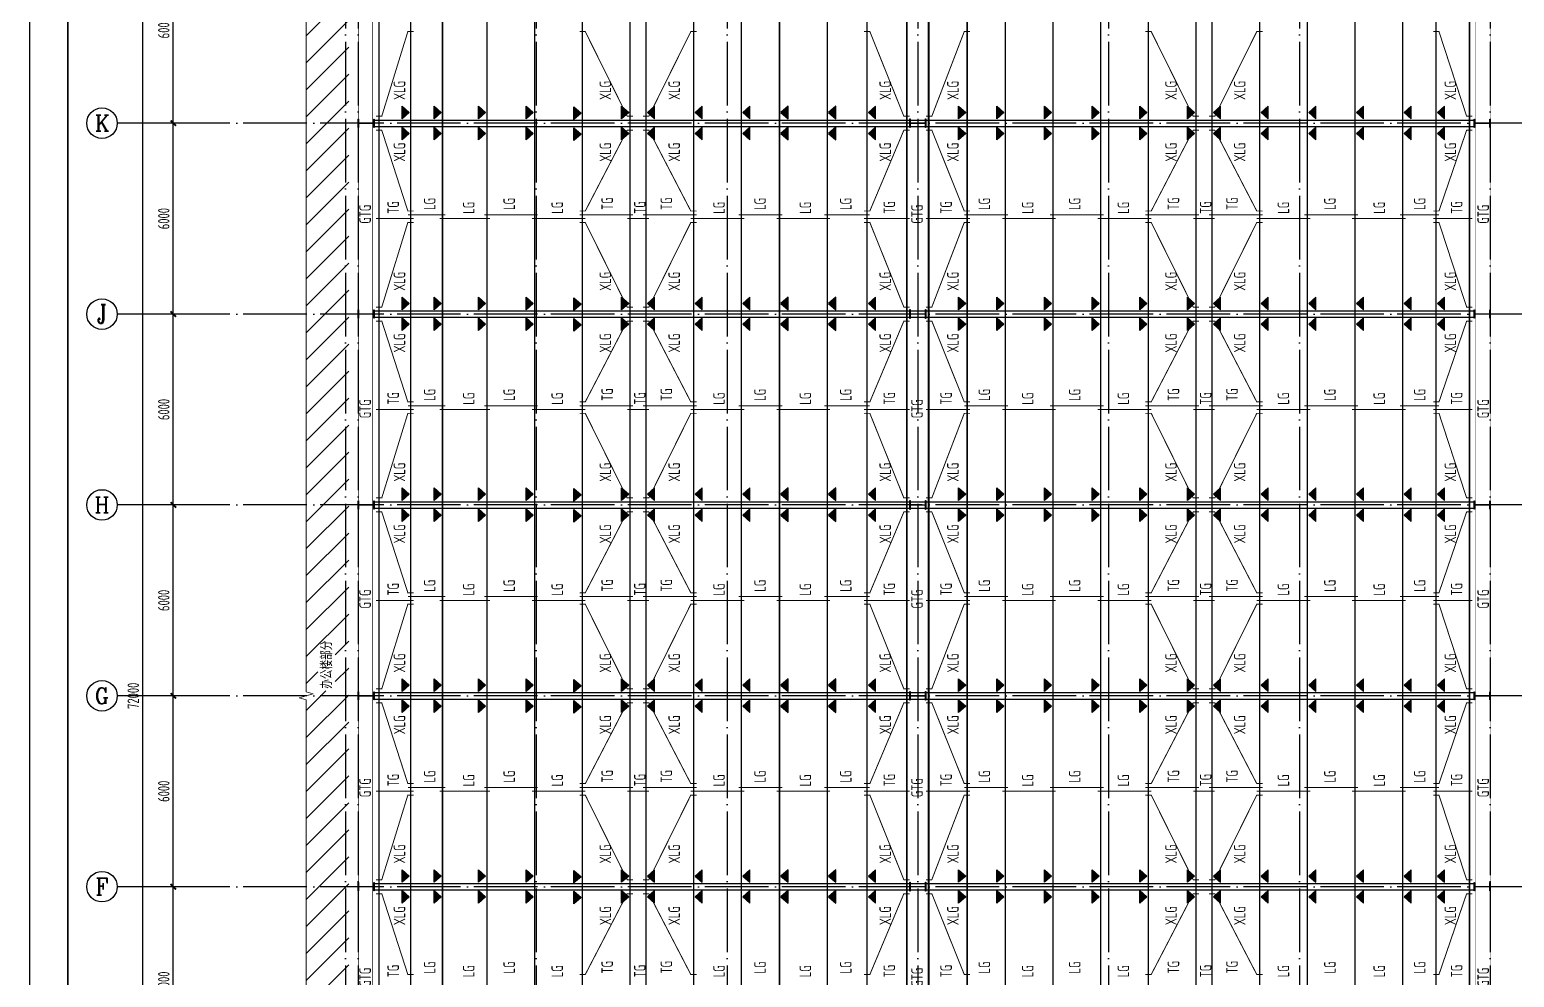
# Model space of a CAD drawing. Extents: x -1389621 to 57380, y -92505 to 283644.
# Drawn here: x -164014 to -117320, y 104219 to 134005 of the extents above; entities that cross this region are included whole.
import ezdxf
from ezdxf.enums import TextEntityAlignment as Align

# ---------------------------------------------------------------- set-up
doc = ezdxf.new("R2010")
doc.units = 0
doc.header["$LTSCALE"] = 100
doc.header["$MEASUREMENT"] = 0
doc.linetypes.add('DOTE', pattern=[2.42, 2, -0.2, 0.02, -0.2])
doc.layers.get('0').update_dxf_attribs({"linetype": 'CONTINUOUS'})
doc.layers.get('Defpoints').update_dxf_attribs({"linetype": 'CONTINUOUS'})
for name, color, linetype in [('10', 7, 'CONTINUOUS'), ('AXIS', 3, 'CONTINUOUS'), ('AXIS_TEXT', 7, 'CONTINUOUS'), ('BORDER', 7, 'CONTINUOUS'), ('DIM', 3, 'CONTINUOUS'), ('DOTE', 1, 'DOTE'), ('PUB_DIM', 3, 'CONTINUOUS'), ('TC', 151, 'CONTINUOUS'), ('散水坡', 3, 'CONTINUOUS'), ('构件号', 1, 'CONTINUOUS'), ('柱子', 3, 'CONTINUOUS'), ('梁', 4, 'CONTINUOUS'), ('短柱', 2, 'CONTINUOUS'), ('系杆支撑', 2, 'CONTINUOUS')]:
    doc.layers.add(name, color=color, linetype=linetype)
for name, color, linetype, lineweight in [('HATCH', 254, 'CONTINUOUS', 0), ('THIN', 7, 'CONTINUOUS', 0), ('数字', 3, 'CONTINUOUS', 20)]:
    doc.layers.add(name, color=color, linetype=linetype, lineweight=lineweight)
doc.styles.add('_TCH_AXIS', font='COMPLEX', dxfattribs={"bigfont": 'GBCBIG'})
doc.styles.add('COMPLEX', font='COMPLEX')
doc.styles.add('TSSD_Dimension', font='tssdeng.shx', dxfattribs={"width": 0.7, "bigfont": 'hztxt.shx'})
doc.styles.add('TSSD_REIN', font='Tssdeng.shx', dxfattribs={"width": 0.7, "bigfont": 'hztxt.shx'})
doc.dimstyles.new('TSSD_100_100', dxfattribs={"dimtxt": 300, "dimasz": 100, "dimexe": 100, "dimexo": 250, "dimgap": 100, "dimtad": 1, "dimdec": 0, "dimzin": 0, "dimdsep": 46, "dimtxsty": 'TSSD_Dimension', "dimblk": 'ARCHTICK', "dimblk1": 'ARCHTICK', "dimblk2": 'ARCHTICK', "dimcen": 0, "dimdle": 100, "dimclrt": 7, "dimadec": 0, "dimazin": 0, "dimtfac": 1, "dimtdec": 0, "dimtix": 1, "dimtmove": 2, "dimatfit": 3, "dimfxl": 0, "dimtolj": 1, "dimtzin": 0, "dimarcsym": 0})

# ---------------------------------------------------------------- blocks, each defined once
blk = doc.blocks.new('_ArchTick')
at = {"color": 0, "linetype": 'ByBlock'}
blk.add_lwpolyline([(-0.71, -0.71, 0.5, 0.5, 0), (0.71, 0.71, 0.5, 0.5, 0)], format="xyseb", dxfattribs=at)
blk = doc.blocks.new('*D130')
at = {"layer": 'Defpoints', "color": 0, "ltscale": 100}
for p in [(-159496, 107067), (-158002, 107067), (-158002, 101067)]:
    blk.add_point(p, dxfattribs=at)
at = {"layer": 'DIM', "color": 0, "lineweight": -2, "ltscale": 100}
for p, q in [((-158302, 107067), (-159616, 107067)), ((-159496, 100947), (-159496, 107187)), ((-158302, 101067), (-159616, 101067))]:
    blk.add_line(p, q, dxfattribs=at)
at = {"layer": 'DIM', "color": 0, "lineweight": -2, "ltscale": 100, "xscale": 120, "yscale": 120, "zscale": 120}
for p, rotation in [((-159496, 107067), 90), ((-159496, 101067), 270)]:
    blk.add_blockref('_ArchTick', p, dxfattribs=dict(at, rotation=rotation))
at = {"layer": 'DIM', "color": 7, "ltscale": 100, "insert": (-159796, 104067), "char_height": 360, "attachment_point": 5, "rotation": 90, "style": 'TSSD_Dimension'}
blk.add_mtext('\\A1;6000', dxfattribs=at)
blk = doc.blocks.new('*D131')
at = {"layer": 'Defpoints', "color": 0, "ltscale": 100}
for p in [(-159496, 113067), (-158002, 113067), (-158002, 107067)]:
    blk.add_point(p, dxfattribs=at)
at = {"layer": 'DIM', "color": 0, "lineweight": -2, "ltscale": 100}
for p, q in [((-158302, 113067), (-159616, 113067)), ((-159496, 106947), (-159496, 113187)), ((-158302, 107067), (-159616, 107067))]:
    blk.add_line(p, q, dxfattribs=at)
at = {"layer": 'DIM', "color": 0, "lineweight": -2, "ltscale": 100, "xscale": 120, "yscale": 120, "zscale": 120}
for p, rotation in [((-159496, 113067), 90), ((-159496, 107067), 270)]:
    blk.add_blockref('_ArchTick', p, dxfattribs=dict(at, rotation=rotation))
at = {"layer": 'DIM', "color": 7, "ltscale": 100, "insert": (-159796, 110067), "char_height": 360, "attachment_point": 5, "rotation": 90, "style": 'TSSD_Dimension'}
blk.add_mtext('\\A1;6000', dxfattribs=at)
blk = doc.blocks.new('*D132')
at = {"layer": 'Defpoints', "color": 0, "ltscale": 100}
for p in [(-159496, 119067), (-158002, 119067), (-158002, 113067)]:
    blk.add_point(p, dxfattribs=at)
at = {"layer": 'DIM', "color": 0, "lineweight": -2, "ltscale": 100}
for p, q in [((-159496, 112947), (-159496, 119187)), ((-158302, 119067), (-159616, 119067)), ((-158302, 113067), (-159616, 113067))]:
    blk.add_line(p, q, dxfattribs=at)
at = {"layer": 'DIM', "color": 0, "lineweight": -2, "ltscale": 100, "xscale": 120, "yscale": 120, "zscale": 120}
for p, rotation in [((-159496, 119067), 90), ((-159496, 113067), 270)]:
    blk.add_blockref('_ArchTick', p, dxfattribs=dict(at, rotation=rotation))
at = {"layer": 'DIM', "color": 7, "ltscale": 100, "insert": (-159796, 116067), "char_height": 360, "attachment_point": 5, "rotation": 90, "style": 'TSSD_Dimension'}
blk.add_mtext('\\A1;6000', dxfattribs=at)
blk = doc.blocks.new('*D133')
at = {"layer": 'Defpoints', "color": 0, "ltscale": 100}
for p in [(-159496, 125067), (-158002, 125067), (-158002, 119067)]:
    blk.add_point(p, dxfattribs=at)
at = {"layer": 'DIM', "color": 0, "lineweight": -2, "ltscale": 100}
for p, q in [((-159496, 118947), (-159496, 125187)), ((-158302, 125067), (-159616, 125067)), ((-158302, 119067), (-159616, 119067))]:
    blk.add_line(p, q, dxfattribs=at)
at = {"layer": 'DIM', "color": 0, "lineweight": -2, "ltscale": 100, "xscale": 120, "yscale": 120, "zscale": 120}
for p, rotation in [((-159496, 125067), 90), ((-159496, 119067), 270)]:
    blk.add_blockref('_ArchTick', p, dxfattribs=dict(at, rotation=rotation))
at = {"layer": 'DIM', "color": 7, "ltscale": 100, "insert": (-159796, 122067), "char_height": 360, "attachment_point": 5, "rotation": 90, "style": 'TSSD_Dimension'}
blk.add_mtext('\\A1;6000', dxfattribs=at)
blk = doc.blocks.new('*D134')
at = {"layer": 'Defpoints', "color": 0, "ltscale": 100}
for p in [(-159496, 131067), (-158002, 131067), (-158002, 125067)]:
    blk.add_point(p, dxfattribs=at)
at = {"layer": 'DIM', "color": 0, "lineweight": -2, "ltscale": 100}
for p, q in [((-158302, 131067), (-159616, 131067)), ((-159496, 124947), (-159496, 131187)), ((-158302, 125067), (-159616, 125067))]:
    blk.add_line(p, q, dxfattribs=at)
at = {"layer": 'DIM', "color": 0, "lineweight": -2, "ltscale": 100, "xscale": 120, "yscale": 120, "zscale": 120}
for p, rotation in [((-159496, 131067), 90), ((-159496, 125067), 270)]:
    blk.add_blockref('_ArchTick', p, dxfattribs=dict(at, rotation=rotation))
at = {"layer": 'DIM', "color": 7, "ltscale": 100, "insert": (-159796, 128067), "char_height": 360, "attachment_point": 5, "rotation": 90, "style": 'TSSD_Dimension'}
blk.add_mtext('\\A1;6000', dxfattribs=at)
blk = doc.blocks.new('*D135')
at = {"layer": 'Defpoints', "color": 0, "ltscale": 100}
for p in [(-159496, 137067), (-158002, 137067), (-158002, 131067)]:
    blk.add_point(p, dxfattribs=at)
at = {"layer": 'DIM', "color": 0, "lineweight": -2, "ltscale": 100}
for p, q in [((-158302, 137067), (-159616, 137067)), ((-159496, 130947), (-159496, 137187)), ((-158302, 131067), (-159616, 131067))]:
    blk.add_line(p, q, dxfattribs=at)
at = {"layer": 'DIM', "color": 0, "lineweight": -2, "ltscale": 100, "xscale": 120, "yscale": 120, "zscale": 120}
for p, rotation in [((-159496, 137067), 90), ((-159496, 131067), 270)]:
    blk.add_blockref('_ArchTick', p, dxfattribs=dict(at, rotation=rotation))
at = {"layer": 'DIM', "color": 7, "ltscale": 100, "insert": (-159796, 134067), "char_height": 360, "attachment_point": 5, "rotation": 90, "style": 'TSSD_Dimension'}
blk.add_mtext('\\A1;6000', dxfattribs=at)
blk = doc.blocks.new('*D138')
at = {"layer": 'Defpoints', "color": 0, "ltscale": 100}
for p in [(-160456, 149067), (-157762, 149067), (-157762, 77067)]:
    blk.add_point(p, dxfattribs=at)
at = {"layer": 'DIM', "color": 0, "lineweight": -2, "ltscale": 100}
for p, q in [((-158062, 149067), (-160576, 149067)), ((-160456, 76947), (-160456, 149187)), ((-158062, 77067), (-160576, 77067))]:
    blk.add_line(p, q, dxfattribs=at)
at = {"layer": 'DIM', "color": 0, "lineweight": -2, "ltscale": 100, "xscale": 120, "yscale": 120, "zscale": 120}
for p, rotation in [((-160456, 149067), 90), ((-160456, 77067), 270)]:
    blk.add_blockref('_ArchTick', p, dxfattribs=dict(at, rotation=rotation))
at = {"layer": 'DIM', "color": 7, "ltscale": 100, "insert": (-160756, 113067), "char_height": 360, "attachment_point": 5, "rotation": 90, "style": 'TSSD_Dimension'}
blk.add_mtext('\\A1;72000', dxfattribs=at)
blk = doc.blocks.new('A$C79605478')
at = {"layer": 'PUB_DIM', "linetype": 'Continuous'}
blk.add_hatch(color=6, dxfattribs=at).paths.add_polyline_path([(397, 0), (198, 223), (0, 0)])
at = {"layer": 'PUB_DIM', "color": 6, "linetype": 'Continuous'}
blk.add_lwpolyline([(397, 0), (198, 223), (0, 0)], close=True, dxfattribs=at)
blk = doc.blocks.new('_AXISO')
blk.add_circle((0, 0), 0.5)
at = {"layer": 'AXIS_TEXT', "style": 'COMPLEX', "width": 1.041667}
blk.add_attdef('A', text='', height=0.56, dxfattribs=at).set_placement((-0.25, -0.28), (0.25, -0.28), align=Align.FIT)
blk = doc.blocks.new('A$C39F903B5')
at = {"layer": 'HATCH', "ltscale": 100}
h = blk.add_hatch(dxfattribs=at)
h.set_pattern_fill('METAL', color=256, scale=150, style=0)
h.set_pattern_definition([(45, (138305.3, -76586.6), (-424.264, 424.264), [])])
h.paths.add_polyline_path([(1559, 72680), (216, 72680), (220, 36610), (440, 36540), (0, 36420), (220, 36350), (224, 280), (1559, 280)])
h.paths.add_polyline_path([(1130, 36637), (1130, 38047), (590, 38047), (590, 36637)], flags=16)
at = {"layer": '10', "ltscale": 100, "const_width": 0.45}
blk.add_lwpolyline([(216, 72680), (1559, 72680), (1559, 280), (224, 280)], dxfattribs=at)
at = {"layer": 'THIN', "ltscale": 100}
blk.add_lwpolyline([(224, 0), (220, 36350), (0, 36420), (440, 36540), (220, 36610), (216, 72960)], dxfattribs=at)
at = {"layer": '数字', "ltscale": 100, "style": 'TSSD_REIN', "width": 0.7}
blk.add_text('办公楼部分', height=360, rotation=90, dxfattribs=at).set_placement((1040, 36703))

msp = doc.modelspace()

# ---------------------------------------------------------------- linework, layer by layer
at = {"layer": 'AXIS'}
for p, q in [((-158001.867, 131066.574), (-161259.612, 131066.574)), ((-158001.867, 125066.574), (-161259.612, 125066.574)), ((-158001.867, 119066.574), (-161259.612, 119066.574)), ((-158001.867, 113066.574), (-161259.612, 113066.574)), ((-158001.867, 107066.574), (-161259.612, 107066.574))]:
    msp.add_line(p, q, dxfattribs=at)
at = {"layer": 'BORDER'}
msp.add_lwpolyline([(-164013.656, 57648.326), (-164013.656, 158568.326), (-92733.656, 158568.326), (-92733.656, 57648.326)], close=True, dxfattribs=at)
at = {"layer": 'BORDER', "const_width": 60}
msp.add_lwpolyline([(-162813.656, 58848.326), (-162813.656, 155568.326), (-93933.656, 155568.326), (-93933.656, 58848.326)], close=True, dxfattribs=at)
at = {"layer": 'DOTE', "linetype": 'DOTE', "ltscale": 10}
for p, q in [((-154079.87, 150566.574), (-154079.87, 76332.574)), ((-153679.87, 150566.574), (-153679.87, 76332.574)), ((-148079.87, 150566.574), (-148079.87, 76332.574)), ((-142079.87, 150566.574), (-142079.87, 76332.574)), ((-136079.87, 150566.574), (-136079.87, 76332.574)), ((-130079.87, 150566.574), (-130079.87, 76332.574)), ((-124079.87, 150566.574), (-124079.87, 76332.574)), ((-118079.87, 150566.574), (-118079.87, 76332.574)), ((-116579.87, 131066.574), (-158001.867, 131066.574)), ((-116579.87, 125066.574), (-158001.867, 125066.574)), ((-116579.87, 119066.574), (-158001.867, 119066.574)), ((-116579.87, 113066.574), (-158001.867, 113066.574)), ((-116579.87, 107066.574), (-158001.867, 107066.574))]:
    msp.add_line(p, q, dxfattribs=at)
at = {"layer": '散水坡', "linetype": 'ByBlock', "ltscale": 100, "const_width": 20}
for points in [[(-153679.87, 149066.574), (-153679.87, 77066.574), (-153229.87, 77066.574), (-153229.87, 149066.574)], [(-136394.87, 149066.574), (-136394.87, 77066.574), (-135764.87, 77066.574), (-135764.87, 149066.574)], [(-118529.87, 149066.574), (-118529.87, 77066.574), (-118079.87, 77066.574), (-118079.87, 149066.574)]]:
    msp.add_lwpolyline(points, close=True, dxfattribs=at)
at = {"layer": '构件号', "const_width": 45}
for points in [[(-153029.87, 149066.574), (-153029.87, 77066.574)], [(-152029.87, 149066.574), (-152029.87, 77066.574)], [(-151029.87, 149066.574), (-151029.87, 77066.574)], [(-149629.87, 149066.574), (-149629.87, 77066.574)], [(-148129.87, 149066.574), (-148129.87, 77066.574)], [(-146629.87, 149066.574), (-146629.87, 77066.574)], [(-145129.87, 149066.574), (-145129.87, 77066.574)], [(-144629.87, 149066.574), (-144629.87, 77066.574)], [(-143129.87, 149066.574), (-143129.87, 77066.574)], [(-141629.87, 149066.574), (-141629.87, 77066.574)], [(-140429.87, 149066.574), (-140429.87, 77066.574)], [(-138929.87, 149066.574), (-138929.87, 77066.574)], [(-137679.87, 149066.574), (-137679.87, 77066.574)], [(-136429.87, 149066.574), (-136429.87, 77066.574)], [(-135729.87, 149066.574), (-135729.87, 77066.574)], [(-134529.87, 149066.574), (-134529.87, 77066.574)], [(-133329.87, 149066.574), (-133329.87, 77066.574)], [(-131829.87, 149066.574), (-131829.87, 77066.574)], [(-130329.87, 149066.574), (-130329.87, 77066.574)], [(-128829.87, 149066.574), (-128829.87, 77066.574)], [(-127329.87, 149066.574), (-127329.87, 77066.574)], [(-126829.87, 149066.574), (-126829.87, 77066.574)], [(-125329.87, 149066.574), (-125329.87, 77066.574)], [(-123829.87, 149066.574), (-123829.87, 77066.574)], [(-122329.87, 149066.574), (-122329.87, 77066.574)], [(-120829.87, 149066.574), (-120829.87, 77066.574)], [(-119779.87, 149066.574), (-119779.87, 77066.574)], [(-118729.87, 149066.574), (-118729.87, 77066.574)]]:
    msp.add_lwpolyline(points, dxfattribs=at)
at = {"layer": '柱子', "ltscale": 100}
for points in [[(-153667.87, 131062.574), (-153667.87, 130936.574), (-153679.87, 130936.574), (-153679.87, 131196.574), (-153667.87, 131196.574), (-153667.87, 131070.574), (-153191.87, 131070.574), (-153191.87, 131196.574), (-153179.87, 131196.574), (-153179.87, 130936.574), (-153191.87, 130936.574), (-153191.87, 131062.574)], [(-136317.87, 131062.574), (-136317.87, 130926.574), (-136329.87, 130926.574), (-136329.87, 131206.574), (-136317.87, 131206.574), (-136317.87, 131070.574), (-135841.87, 131070.574), (-135841.87, 131206.574), (-135829.87, 131206.574), (-135829.87, 130926.574), (-135841.87, 130926.574), (-135841.87, 131062.574)], [(-118567.87, 131062.574), (-118567.87, 130936.574), (-118579.87, 130936.574), (-118579.87, 131196.574), (-118567.87, 131196.574), (-118567.87, 131070.574), (-118091.87, 131070.574), (-118091.87, 131196.574), (-118079.87, 131196.574), (-118079.87, 130936.574), (-118091.87, 130936.574), (-118091.87, 131062.574)], [(-153667.87, 125062.574), (-153667.87, 124936.574), (-153679.87, 124936.574), (-153679.87, 125196.574), (-153667.87, 125196.574), (-153667.87, 125070.574), (-153191.87, 125070.574), (-153191.87, 125196.574), (-153179.87, 125196.574), (-153179.87, 124936.574), (-153191.87, 124936.574), (-153191.87, 125062.574)], [(-136317.87, 125062.574), (-136317.87, 124926.574), (-136329.87, 124926.574), (-136329.87, 125206.574), (-136317.87, 125206.574), (-136317.87, 125070.574), (-135841.87, 125070.574), (-135841.87, 125206.574), (-135829.87, 125206.574), (-135829.87, 124926.574), (-135841.87, 124926.574), (-135841.87, 125062.574)], [(-118567.87, 125062.574), (-118567.87, 124936.574), (-118579.87, 124936.574), (-118579.87, 125196.574), (-118567.87, 125196.574), (-118567.87, 125070.574), (-118091.87, 125070.574), (-118091.87, 125196.574), (-118079.87, 125196.574), (-118079.87, 124936.574), (-118091.87, 124936.574), (-118091.87, 125062.574)], [(-153667.87, 119062.574), (-153667.87, 118936.574), (-153679.87, 118936.574), (-153679.87, 119196.574), (-153667.87, 119196.574), (-153667.87, 119070.574), (-153191.87, 119070.574), (-153191.87, 119196.574), (-153179.87, 119196.574), (-153179.87, 118936.574), (-153191.87, 118936.574), (-153191.87, 119062.574)], [(-136317.87, 119062.574), (-136317.87, 118926.574), (-136329.87, 118926.574), (-136329.87, 119206.574), (-136317.87, 119206.574), (-136317.87, 119070.574), (-135841.87, 119070.574), (-135841.87, 119206.574), (-135829.87, 119206.574), (-135829.87, 118926.574), (-135841.87, 118926.574), (-135841.87, 119062.574)], [(-118567.87, 119062.574), (-118567.87, 118936.574), (-118579.87, 118936.574), (-118579.87, 119196.574), (-118567.87, 119196.574), (-118567.87, 119070.574), (-118091.87, 119070.574), (-118091.87, 119196.574), (-118079.87, 119196.574), (-118079.87, 118936.574), (-118091.87, 118936.574), (-118091.87, 119062.574)], [(-153667.87, 113062.574), (-153667.87, 112936.574), (-153679.87, 112936.574), (-153679.87, 113196.574), (-153667.87, 113196.574), (-153667.87, 113070.574), (-153191.87, 113070.574), (-153191.87, 113196.574), (-153179.87, 113196.574), (-153179.87, 112936.574), (-153191.87, 112936.574), (-153191.87, 113062.574)], [(-136317.87, 113062.574), (-136317.87, 112926.574), (-136329.87, 112926.574), (-136329.87, 113206.574), (-136317.87, 113206.574), (-136317.87, 113070.574), (-135841.87, 113070.574), (-135841.87, 113206.574), (-135829.87, 113206.574), (-135829.87, 112926.574), (-135841.87, 112926.574), (-135841.87, 113062.574)], [(-118567.87, 113062.574), (-118567.87, 112936.574), (-118579.87, 112936.574), (-118579.87, 113196.574), (-118567.87, 113196.574), (-118567.87, 113070.574), (-118091.87, 113070.574), (-118091.87, 113196.574), (-118079.87, 113196.574), (-118079.87, 112936.574), (-118091.87, 112936.574), (-118091.87, 113062.574)], [(-153667.87, 107062.574), (-153667.87, 106936.574), (-153679.87, 106936.574), (-153679.87, 107196.574), (-153667.87, 107196.574), (-153667.87, 107070.574), (-153191.87, 107070.574), (-153191.87, 107196.574), (-153179.87, 107196.574), (-153179.87, 106936.574), (-153191.87, 106936.574), (-153191.87, 107062.574)], [(-136317.87, 107062.574), (-136317.87, 106926.574), (-136329.87, 106926.574), (-136329.87, 107206.574), (-136317.87, 107206.574), (-136317.87, 107070.574), (-135841.87, 107070.574), (-135841.87, 107206.574), (-135829.87, 107206.574), (-135829.87, 106926.574), (-135841.87, 106926.574), (-135841.87, 107062.574)], [(-118567.87, 107062.574), (-118567.87, 106936.574), (-118579.87, 106936.574), (-118579.87, 107196.574), (-118567.87, 107196.574), (-118567.87, 107070.574), (-118091.87, 107070.574), (-118091.87, 107196.574), (-118079.87, 107196.574), (-118079.87, 106936.574), (-118091.87, 106936.574), (-118091.87, 107062.574)]]:
    msp.add_lwpolyline(points, close=True, dxfattribs=at)
at = {"layer": '梁', "ltscale": 100}
for p, q in [((-153179.87, 131166.574), (-118579.87, 131166.574)), ((-153179.87, 130966.574), (-118579.87, 130966.574)), ((-153179.87, 125166.574), (-118579.87, 125166.574)), ((-153179.87, 124966.574), (-118579.87, 124966.574)), ((-153179.87, 119166.574), (-118579.87, 119166.574)), ((-153179.87, 118966.574), (-118579.87, 118966.574)), ((-153179.87, 113166.574), (-118579.87, 113166.574)), ((-153179.87, 112966.574), (-118579.87, 112966.574)), ((-153179.87, 107166.574), (-118579.87, 107166.574)), ((-153179.87, 106966.574), (-118579.87, 106966.574))]:
    msp.add_line(p, q, dxfattribs=at)
at = {"layer": '系杆支撑', "const_width": 30}
for points in [[(-153119.683, 131286.574), (-152940.057, 131286.574), (-152120.032, 133946.574), (-151939.708, 133946.574)], [(-145040.057, 131286.574), (-145219.683, 131286.574), (-146539.708, 133946.574), (-146720.032, 133946.574)], [(-144719.683, 131286.574), (-144540.057, 131286.574), (-143220.032, 133946.574), (-143039.708, 133946.574)], [(-136340.057, 131286.574), (-136519.683, 131286.574), (-137589.708, 133946.574), (-137770.032, 133946.574)], [(-135819.683, 131286.574), (-135640.057, 131286.574), (-134620.032, 133946.574), (-134439.708, 133946.574)], [(-127240.057, 131286.574), (-127419.683, 131286.574), (-128739.708, 133946.574), (-128920.032, 133946.574)], [(-126919.683, 131286.574), (-126740.057, 131286.574), (-125420.032, 133946.574), (-125239.708, 133946.574)], [(-118640.057, 131286.574), (-118819.683, 131286.574), (-119689.708, 133946.574), (-119870.032, 133946.574)], [(-153119.683, 130846.574), (-152940.057, 130846.574), (-152120.032, 128306.574), (-151939.708, 128306.574)], [(-145040.057, 130846.574), (-145219.683, 130846.574), (-146539.708, 128306.574), (-146720.032, 128306.574)], [(-144719.683, 130846.574), (-144540.057, 130846.574), (-143220.032, 128306.574), (-143039.708, 128306.574)], [(-136340.057, 130846.574), (-136519.683, 130846.574), (-137589.708, 128306.574), (-137770.032, 128306.574)], [(-135819.683, 130846.574), (-135640.057, 130846.574), (-134620.032, 128306.574), (-134439.708, 128306.574)], [(-127240.057, 130846.574), (-127419.683, 130846.574), (-128739.708, 128306.574), (-128920.032, 128306.574)], [(-126919.683, 130846.574), (-126740.057, 130846.574), (-125420.032, 128306.574), (-125239.708, 128306.574)], [(-118640.057, 130846.574), (-118819.683, 130846.574), (-119689.708, 128306.574), (-119870.032, 128306.574)], [(-153119.683, 128066.574), (-151939.708, 128066.574)], [(-153119.683, 125286.574), (-152940.057, 125286.574), (-152120.032, 127946.574), (-151939.708, 127946.574)], [(-152119.683, 128186.574), (-150939.708, 128186.574)], [(-151119.683, 128066.574), (-149539.708, 128066.574)], [(-149719.683, 128186.574), (-148039.708, 128186.574)], [(-148219.683, 128066.574), (-146539.708, 128066.574)], [(-145040.057, 128186.574), (-146720.032, 128186.574)], [(-145040.057, 125286.574), (-145219.683, 125286.574), (-146539.708, 127946.574), (-146720.032, 127946.574)], [(-145219.683, 128066.574), (-144540.057, 128066.574)], [(-144719.683, 128186.574), (-143039.708, 128186.574)], [(-144719.683, 125286.574), (-144540.057, 125286.574), (-143220.032, 127946.574), (-143039.708, 127946.574)], [(-141540.057, 128066.574), (-143220.032, 128066.574)], [(-140340.057, 128186.574), (-141720.032, 128186.574)], [(-138840.057, 128066.574), (-140520.032, 128066.574)], [(-137590.057, 128186.574), (-139020.032, 128186.574)], [(-136340.057, 128066.574), (-137770.032, 128066.574)], [(-136340.057, 125286.574), (-136519.683, 125286.574), (-137589.708, 127946.574), (-137770.032, 127946.574)], [(-135819.683, 128066.574), (-134439.708, 128066.574)], [(-135819.683, 125286.574), (-135640.057, 125286.574), (-134620.032, 127946.574), (-134439.708, 127946.574)], [(-134619.683, 128186.574), (-133240.057, 128186.574)], [(-131740.057, 128066.574), (-133420.032, 128066.574)], [(-130240.057, 128186.574), (-131920.032, 128186.574)], [(-128740.057, 128066.574), (-130420.032, 128066.574)], [(-127240.057, 128186.574), (-128920.032, 128186.574)], [(-127240.057, 125286.574), (-127419.683, 125286.574), (-128739.708, 127946.574), (-128920.032, 127946.574)], [(-127419.683, 128066.574), (-126740.057, 128066.574)], [(-126919.683, 128186.574), (-125239.708, 128186.574)], [(-126919.683, 125286.574), (-126740.057, 125286.574), (-125420.032, 127946.574), (-125239.708, 127946.574)], [(-123740.057, 128066.574), (-125420.032, 128066.574)], [(-122240.057, 128186.574), (-123920.032, 128186.574)], [(-120740.057, 128066.574), (-122420.032, 128066.574)], [(-119690.057, 128186.574), (-120919.683, 128186.574)], [(-118640.057, 128066.574), (-119870.032, 128066.574)], [(-118640.057, 125286.574), (-118819.683, 125286.574), (-119689.708, 127946.574), (-119870.032, 127946.574)], [(-153119.683, 124846.574), (-152940.057, 124846.574), (-152120.032, 122306.574), (-151939.708, 122306.574)], [(-145040.057, 124846.574), (-145219.683, 124846.574), (-146539.708, 122306.574), (-146720.032, 122306.574)], [(-144719.683, 124846.574), (-144540.057, 124846.574), (-143220.032, 122306.574), (-143039.708, 122306.574)], [(-136340.057, 124846.574), (-136519.683, 124846.574), (-137589.708, 122306.574), (-137770.032, 122306.574)], [(-135819.683, 124846.574), (-135640.057, 124846.574), (-134620.032, 122306.574), (-134439.708, 122306.574)], [(-127240.057, 124846.574), (-127419.683, 124846.574), (-128739.708, 122306.574), (-128920.032, 122306.574)], [(-126919.683, 124846.574), (-126740.057, 124846.574), (-125420.032, 122306.574), (-125239.708, 122306.574)], [(-118640.057, 124846.574), (-118819.683, 124846.574), (-119689.708, 122306.574), (-119870.032, 122306.574)], [(-153119.683, 122066.574), (-151939.708, 122066.574)], [(-153119.683, 119286.574), (-152940.057, 119286.574), (-152120.032, 121946.574), (-151939.708, 121946.574)], [(-152119.683, 122186.574), (-150939.708, 122186.574)], [(-151119.683, 122066.574), (-149539.708, 122066.574)], [(-149719.683, 122186.574), (-148039.708, 122186.574)], [(-148219.683, 122066.574), (-146539.708, 122066.574)], [(-145040.057, 122186.574), (-146720.032, 122186.574)], [(-145040.057, 119286.574), (-145219.683, 119286.574), (-146539.708, 121946.574), (-146720.032, 121946.574)], [(-145219.683, 122066.574), (-144540.057, 122066.574)], [(-144719.683, 122186.574), (-143039.708, 122186.574)], [(-144719.683, 119286.574), (-144540.057, 119286.574), (-143220.032, 121946.574), (-143039.708, 121946.574)], [(-141540.057, 122066.574), (-143220.032, 122066.574)], [(-140340.057, 122186.574), (-141720.032, 122186.574)], [(-138840.057, 122066.574), (-140520.032, 122066.574)], [(-137590.057, 122186.574), (-139020.032, 122186.574)], [(-136340.057, 122066.574), (-137770.032, 122066.574)], [(-136340.057, 119286.574), (-136519.683, 119286.574), (-137589.708, 121946.574), (-137770.032, 121946.574)], [(-135819.683, 122066.574), (-134439.708, 122066.574)], [(-135819.683, 119286.574), (-135640.057, 119286.574), (-134620.032, 121946.574), (-134439.708, 121946.574)], [(-134619.683, 122186.574), (-133240.057, 122186.574)], [(-131740.057, 122066.574), (-133420.032, 122066.574)], [(-130240.057, 122186.574), (-131920.032, 122186.574)], [(-128740.057, 122066.574), (-130420.032, 122066.574)], [(-127240.057, 122186.574), (-128920.032, 122186.574)], [(-127240.057, 119286.574), (-127419.683, 119286.574), (-128739.708, 121946.574), (-128920.032, 121946.574)], [(-127419.683, 122066.574), (-126740.057, 122066.574)], [(-126919.683, 122186.574), (-125239.708, 122186.574)], [(-126919.683, 119286.574), (-126740.057, 119286.574), (-125420.032, 121946.574), (-125239.708, 121946.574)], [(-123740.057, 122066.574), (-125420.032, 122066.574)], [(-122240.057, 122186.574), (-123920.032, 122186.574)], [(-120740.057, 122066.574), (-122420.032, 122066.574)], [(-119690.057, 122186.574), (-120919.683, 122186.574)], [(-118640.057, 122066.574), (-119870.032, 122066.574)], [(-118640.057, 119286.574), (-118819.683, 119286.574), (-119689.708, 121946.574), (-119870.032, 121946.574)], [(-153119.683, 118846.574), (-152940.057, 118846.574), (-152120.032, 116306.574), (-151939.708, 116306.574)], [(-145040.057, 118846.574), (-145219.683, 118846.574), (-146539.708, 116306.574), (-146720.032, 116306.574)], [(-144719.683, 118846.574), (-144540.057, 118846.574), (-143220.032, 116306.574), (-143039.708, 116306.574)], [(-136340.057, 118846.574), (-136519.683, 118846.574), (-137589.708, 116306.574), (-137770.032, 116306.574)], [(-135819.683, 118846.574), (-135640.057, 118846.574), (-134620.032, 116306.574), (-134439.708, 116306.574)], [(-127240.057, 118846.574), (-127419.683, 118846.574), (-128739.708, 116306.574), (-128920.032, 116306.574)], [(-126919.683, 118846.574), (-126740.057, 118846.574), (-125420.032, 116306.574), (-125239.708, 116306.574)], [(-118640.057, 118846.574), (-118819.683, 118846.574), (-119689.708, 116306.574), (-119870.032, 116306.574)], [(-153119.683, 116066.574), (-151939.708, 116066.574)], [(-153119.683, 113286.574), (-152940.057, 113286.574), (-152120.032, 115946.574), (-151939.708, 115946.574)], [(-152119.683, 116186.574), (-150939.708, 116186.574)], [(-151119.683, 116066.574), (-149539.708, 116066.574)], [(-149719.683, 116186.574), (-148039.708, 116186.574)], [(-148219.683, 116066.574), (-146539.708, 116066.574)], [(-145040.057, 116186.574), (-146720.032, 116186.574)], [(-145040.057, 113286.574), (-145219.683, 113286.574), (-146539.708, 115946.574), (-146720.032, 115946.574)], [(-145219.683, 116066.574), (-144540.057, 116066.574)], [(-144719.683, 116186.574), (-143039.708, 116186.574)], [(-144719.683, 113286.574), (-144540.057, 113286.574), (-143220.032, 115946.574), (-143039.708, 115946.574)], [(-141540.057, 116066.574), (-143220.032, 116066.574)], [(-140340.057, 116186.574), (-141720.032, 116186.574)], [(-138840.057, 116066.574), (-140520.032, 116066.574)], [(-137590.057, 116186.574), (-139020.032, 116186.574)], [(-136340.057, 116066.574), (-137770.032, 116066.574)], [(-136340.057, 113286.574), (-136519.683, 113286.574), (-137589.708, 115946.574), (-137770.032, 115946.574)], [(-135819.683, 116066.574), (-134439.708, 116066.574)], [(-135819.683, 113286.574), (-135640.057, 113286.574), (-134620.032, 115946.574), (-134439.708, 115946.574)], [(-134619.683, 116186.574), (-133240.057, 116186.574)], [(-131740.057, 116066.574), (-133420.032, 116066.574)], [(-130240.057, 116186.574), (-131920.032, 116186.574)], [(-128740.057, 116066.574), (-130420.032, 116066.574)], [(-127240.057, 116186.574), (-128920.032, 116186.574)], [(-127240.057, 113286.574), (-127419.683, 113286.574), (-128739.708, 115946.574), (-128920.032, 115946.574)], [(-127419.683, 116066.574), (-126740.057, 116066.574)], [(-126919.683, 116186.574), (-125239.708, 116186.574)], [(-126919.683, 113286.574), (-126740.057, 113286.574), (-125420.032, 115946.574), (-125239.708, 115946.574)], [(-123740.057, 116066.574), (-125420.032, 116066.574)], [(-122240.057, 116186.574), (-123920.032, 116186.574)], [(-120740.057, 116066.574), (-122420.032, 116066.574)], [(-119690.057, 116186.574), (-120919.683, 116186.574)], [(-118640.057, 116066.574), (-119870.032, 116066.574)], [(-118640.057, 113286.574), (-118819.683, 113286.574), (-119689.708, 115946.574), (-119870.032, 115946.574)], [(-153119.683, 112846.574), (-152940.057, 112846.574), (-152120.032, 110306.574), (-151939.708, 110306.574)], [(-145040.057, 112846.574), (-145219.683, 112846.574), (-146539.708, 110306.574), (-146720.032, 110306.574)], [(-144719.683, 112846.574), (-144540.057, 112846.574), (-143220.032, 110306.574), (-143039.708, 110306.574)], [(-136340.057, 112846.574), (-136519.683, 112846.574), (-137589.708, 110306.574), (-137770.032, 110306.574)], [(-135819.683, 112846.574), (-135640.057, 112846.574), (-134620.032, 110306.574), (-134439.708, 110306.574)], [(-127240.057, 112846.574), (-127419.683, 112846.574), (-128739.708, 110306.574), (-128920.032, 110306.574)], [(-126919.683, 112846.574), (-126740.057, 112846.574), (-125420.032, 110306.574), (-125239.708, 110306.574)], [(-118640.057, 112846.574), (-118819.683, 112846.574), (-119689.708, 110306.574), (-119870.032, 110306.574)], [(-152119.683, 110186.574), (-150939.708, 110186.574)], [(-149719.683, 110186.574), (-148039.708, 110186.574)], [(-145040.057, 110186.574), (-146720.032, 110186.574)], [(-144719.683, 110186.574), (-143039.708, 110186.574)], [(-140340.057, 110186.574), (-141720.032, 110186.574)], [(-137590.057, 110186.574), (-139020.032, 110186.574)], [(-134619.683, 110186.574), (-133240.057, 110186.574)], [(-130240.057, 110186.574), (-131920.032, 110186.574)], [(-127240.057, 110186.574), (-128920.032, 110186.574)], [(-126919.683, 110186.574), (-125239.708, 110186.574)], [(-122240.057, 110186.574), (-123920.032, 110186.574)], [(-119690.057, 110186.574), (-120919.683, 110186.574)], [(-153119.683, 110066.574), (-151939.708, 110066.574)], [(-153119.683, 107286.574), (-152940.057, 107286.574), (-152120.032, 109946.574), (-151939.708, 109946.574)], [(-151119.683, 110066.574), (-149539.708, 110066.574)], [(-148219.683, 110066.574), (-146539.708, 110066.574)], [(-145040.057, 107286.574), (-145219.683, 107286.574), (-146539.708, 109946.574), (-146720.032, 109946.574)], [(-145219.683, 110066.574), (-144540.057, 110066.574)], [(-144719.683, 107286.574), (-144540.057, 107286.574), (-143220.032, 109946.574), (-143039.708, 109946.574)], [(-141540.057, 110066.574), (-143220.032, 110066.574)], [(-138840.057, 110066.574), (-140520.032, 110066.574)], [(-136340.057, 110066.574), (-137770.032, 110066.574)], [(-136340.057, 107286.574), (-136519.683, 107286.574), (-137589.708, 109946.574), (-137770.032, 109946.574)], [(-135819.683, 110066.574), (-134439.708, 110066.574)], [(-135819.683, 107286.574), (-135640.057, 107286.574), (-134620.032, 109946.574), (-134439.708, 109946.574)], [(-131740.057, 110066.574), (-133420.032, 110066.574)], [(-128740.057, 110066.574), (-130420.032, 110066.574)], [(-127240.057, 107286.574), (-127419.683, 107286.574), (-128739.708, 109946.574), (-128920.032, 109946.574)], [(-127419.683, 110066.574), (-126740.057, 110066.574)], [(-126919.683, 107286.574), (-126740.057, 107286.574), (-125420.032, 109946.574), (-125239.708, 109946.574)], [(-123740.057, 110066.574), (-125420.032, 110066.574)], [(-120740.057, 110066.574), (-122420.032, 110066.574)], [(-118640.057, 110066.574), (-119870.032, 110066.574)], [(-118640.057, 107286.574), (-118819.683, 107286.574), (-119689.708, 109946.574), (-119870.032, 109946.574)], [(-153119.683, 106846.574), (-152940.057, 106846.574), (-152120.032, 104306.574), (-151939.708, 104306.574)], [(-145040.057, 106846.574), (-145219.683, 106846.574), (-146539.708, 104306.574), (-146720.032, 104306.574)], [(-144719.683, 106846.574), (-144540.057, 106846.574), (-143220.032, 104306.574), (-143039.708, 104306.574)], [(-136340.057, 106846.574), (-136519.683, 106846.574), (-137589.708, 104306.574), (-137770.032, 104306.574)], [(-135819.683, 106846.574), (-135640.057, 106846.574), (-134620.032, 104306.574), (-134439.708, 104306.574)], [(-127240.057, 106846.574), (-127419.683, 106846.574), (-128739.708, 104306.574), (-128920.032, 104306.574)], [(-126919.683, 106846.574), (-126740.057, 106846.574), (-125420.032, 104306.574), (-125239.708, 104306.574)], [(-118640.057, 106846.574), (-118819.683, 106846.574), (-119689.708, 104306.574), (-119870.032, 104306.574)]]:
    msp.add_lwpolyline(points, dxfattribs=at)

# ---------------------------------------------------------------- block references
at = {"layer": 'AXIS'}
ref = msp.add_blockref('_AXISO', (-161739.612, 131066.574), dxfattribs=dict(at, xscale=960, yscale=960, zscale=960))
ref.add_attrib('A', 'K', dxfattribs={"layer": 'AXIS_TEXT', "ltscale": 0.5, "height": 498.312, "style": '_TCH_AXIS'}).set_placement((-161965.039, 130817.418), (-161514.185, 130817.418), align=Align.FIT)
ref = msp.add_blockref('_AXISO', (-161739.612, 125066.574), dxfattribs=dict(at, xscale=960, yscale=960, zscale=960))
ref.add_attrib('A', 'J', dxfattribs={"layer": 'AXIS_TEXT', "ltscale": 0.5, "height": 595.279, "style": '_TCH_AXIS'}).set_placement((-161895.519, 124768.934), (-161583.706, 124768.934), align=Align.FIT)
ref = msp.add_blockref('_AXISO', (-161739.612, 119066.574), dxfattribs=dict(at, xscale=960, yscale=960, zscale=960))
ref.add_attrib('A', 'H', dxfattribs={"layer": 'AXIS_TEXT', "ltscale": 0.5, "height": 486.621, "style": '_TCH_AXIS'}).set_placement((-161971.336, 118823.263), (-161507.888, 118823.263), align=Align.FIT)
ref = msp.add_blockref('_AXISO', (-161739.612, 113066.574), dxfattribs=dict(at, xscale=960, yscale=960, zscale=960))
ref.add_attrib('A', 'G', dxfattribs={"layer": 'AXIS_TEXT', "ltscale": 0.5, "height": 510.22, "style": '_TCH_AXIS'}).set_placement((-161958.278, 112811.464), (-161520.946, 112811.464), align=Align.FIT)
ref = msp.add_blockref('_AXISO', (-161739.612, 107066.574), dxfattribs=dict(at, xscale=960, yscale=960, zscale=960))
ref.add_attrib('A', 'F', dxfattribs={"layer": 'AXIS_TEXT', "ltscale": 0.5, "height": 534.53, "style": '_TCH_AXIS'}).set_placement((-161943.243, 106799.309), (-161535.982, 106799.309), align=Align.FIT)
at = {"layer": 'TC', "linetype": 'ByBlock', "ltscale": 100, "xscale": -1, "rotation": 270}
for p in [(-152296.663, 131204.651), (-151296.663, 131204.651), (-149896.663, 131204.651), (-148396.663, 131204.651), (-146896.663, 131183.488), (-145396.663, 131204.651), (-134796.663, 131204.651), (-133596.663, 131204.651), (-132096.663, 131204.651), (-130596.663, 131204.651), (-129096.663, 131204.651), (-127596.663, 131204.651), (-152296.663, 130546.871), (-151296.663, 130546.871), (-149896.663, 130546.871), (-148396.663, 130546.871), (-146896.663, 130525.708), (-145396.663, 130546.871), (-134796.663, 130546.871), (-133596.663, 130546.871), (-132096.663, 130546.871), (-130596.663, 130546.871), (-129096.663, 130546.871), (-127596.663, 130546.871), (-152296.663, 125204.651), (-151296.663, 125204.651), (-149896.663, 125204.651), (-148396.663, 125204.651), (-146896.663, 125183.488), (-145396.663, 125204.651), (-134796.663, 125204.651), (-133596.663, 125204.651), (-132096.663, 125204.651), (-130596.663, 125204.651), (-129096.663, 125204.651), (-127596.663, 125204.651), (-152296.663, 124546.871), (-151296.663, 124546.871), (-149896.663, 124546.871), (-148396.663, 124546.871), (-146896.663, 124525.708), (-145396.663, 124546.871), (-134796.663, 124546.871), (-133596.663, 124546.871), (-132096.663, 124546.871), (-130596.663, 124546.871), (-129096.663, 124546.871), (-127596.663, 124546.871), (-152296.663, 119204.651), (-151296.663, 119204.651), (-149896.663, 119204.651), (-148396.663, 119204.651), (-146896.663, 119183.488), (-145396.663, 119204.651), (-134796.663, 119204.651), (-133596.663, 119204.651), (-132096.663, 119204.651), (-130596.663, 119204.651), (-129096.663, 119204.651), (-127596.663, 119204.651), (-152296.663, 118546.871), (-151296.663, 118546.871), (-149896.663, 118546.871), (-148396.663, 118546.871), (-146896.663, 118525.708), (-145396.663, 118546.871), (-134796.663, 118546.871), (-133596.663, 118546.871), (-132096.663, 118546.871), (-130596.663, 118546.871), (-129096.663, 118546.871), (-127596.663, 118546.871), (-152296.663, 113204.651), (-151296.663, 113204.651), (-149896.663, 113204.651), (-148396.663, 113204.651), (-146896.663, 113183.488), (-145396.663, 113204.651), (-134796.663, 113204.651), (-133596.663, 113204.651), (-132096.663, 113204.651), (-130596.663, 113204.651), (-129096.663, 113204.651), (-127596.663, 113204.651), (-152296.663, 112546.871), (-151296.663, 112546.871), (-149896.663, 112546.871), (-148396.663, 112546.871), (-146896.663, 112525.708), (-145396.663, 112546.871), (-134796.663, 112546.871), (-133596.663, 112546.871), (-132096.663, 112546.871), (-130596.663, 112546.871), (-129096.663, 112546.871), (-127596.663, 112546.871), (-152296.663, 107204.651), (-151296.663, 107204.651), (-149896.663, 107204.651), (-148396.663, 107204.651), (-146896.663, 107183.488), (-145396.663, 107204.651), (-134796.663, 107204.651), (-133596.663, 107204.651), (-132096.663, 107204.651), (-130596.663, 107204.651), (-129096.663, 107204.651), (-127596.663, 107204.651), (-152296.663, 106546.871), (-151296.663, 106546.871), (-149896.663, 106546.871), (-148396.663, 106546.871), (-145396.663, 106546.871), (-134796.663, 106546.871), (-133596.663, 106546.871), (-132096.663, 106546.871), (-130596.663, 106546.871), (-129096.663, 106546.871), (-127596.663, 106546.871), (-146896.663, 106525.708)]:
    msp.add_blockref('A$C79605478', p, dxfattribs=at)
at = {"layer": 'TC', "linetype": 'ByBlock', "ltscale": 100, "rotation": 90}
for p in [(-144363.077, 131204.651), (-142863.077, 131204.651), (-141363.077, 131204.651), (-140163.077, 131204.651), (-138663.077, 131204.651), (-137413.077, 131204.651), (-126563.077, 131204.651), (-125063.077, 131204.651), (-123563.077, 131204.651), (-122063.077, 131204.651), (-120563.077, 131204.651), (-119513.077, 131204.651), (-144363.077, 130546.871), (-142863.077, 130546.871), (-141363.077, 130546.871), (-140163.077, 130546.871), (-138663.077, 130546.871), (-137413.077, 130546.871), (-126563.077, 130546.871), (-125063.077, 130546.871), (-123563.077, 130546.871), (-122063.077, 130546.871), (-120563.077, 130546.871), (-119513.077, 130546.871), (-144363.077, 125204.651), (-142863.077, 125204.651), (-141363.077, 125204.651), (-140163.077, 125204.651), (-138663.077, 125204.651), (-137413.077, 125204.651), (-126563.077, 125204.651), (-125063.077, 125204.651), (-123563.077, 125204.651), (-122063.077, 125204.651), (-120563.077, 125204.651), (-119513.077, 125204.651), (-144363.077, 124546.871), (-142863.077, 124546.871), (-141363.077, 124546.871), (-140163.077, 124546.871), (-138663.077, 124546.871), (-137413.077, 124546.871), (-126563.077, 124546.871), (-125063.077, 124546.871), (-123563.077, 124546.871), (-122063.077, 124546.871), (-120563.077, 124546.871), (-119513.077, 124546.871), (-144363.077, 119204.651), (-142863.077, 119204.651), (-141363.077, 119204.651), (-140163.077, 119204.651), (-138663.077, 119204.651), (-137413.077, 119204.651), (-126563.077, 119204.651), (-125063.077, 119204.651), (-123563.077, 119204.651), (-122063.077, 119204.651), (-120563.077, 119204.651), (-119513.077, 119204.651), (-144363.077, 118546.871), (-142863.077, 118546.871), (-141363.077, 118546.871), (-140163.077, 118546.871), (-138663.077, 118546.871), (-137413.077, 118546.871), (-126563.077, 118546.871), (-125063.077, 118546.871), (-123563.077, 118546.871), (-122063.077, 118546.871), (-120563.077, 118546.871), (-119513.077, 118546.871), (-144363.077, 113204.651), (-142863.077, 113204.651), (-141363.077, 113204.651), (-140163.077, 113204.651), (-138663.077, 113204.651), (-137413.077, 113204.651), (-126563.077, 113204.651), (-125063.077, 113204.651), (-123563.077, 113204.651), (-122063.077, 113204.651), (-120563.077, 113204.651), (-119513.077, 113204.651), (-144363.077, 112546.871), (-142863.077, 112546.871), (-141363.077, 112546.871), (-140163.077, 112546.871), (-138663.077, 112546.871), (-137413.077, 112546.871), (-126563.077, 112546.871), (-125063.077, 112546.871), (-123563.077, 112546.871), (-122063.077, 112546.871), (-120563.077, 112546.871), (-119513.077, 112546.871), (-144363.077, 107204.651), (-142863.077, 107204.651), (-141363.077, 107204.651), (-140163.077, 107204.651), (-138663.077, 107204.651), (-137413.077, 107204.651), (-126563.077, 107204.651), (-125063.077, 107204.651), (-123563.077, 107204.651), (-122063.077, 107204.651), (-120563.077, 107204.651), (-119513.077, 107204.651), (-144363.077, 106546.871), (-142863.077, 106546.871), (-141363.077, 106546.871), (-140163.077, 106546.871), (-138663.077, 106546.871), (-137413.077, 106546.871), (-126563.077, 106546.871), (-125063.077, 106546.871), (-123563.077, 106546.871), (-122063.077, 106546.871), (-120563.077, 106546.871), (-119513.077, 106546.871)]:
    msp.add_blockref('A$C79605478', p, dxfattribs=at)
at = {"layer": '短柱', "ltscale": 100}
msp.add_blockref('A$C39F903B5', (-155538.603, 76586.573), dxfattribs=at)

# ---------------------------------------------------------------- texts
at = {"layer": '数字', "ltscale": 100, "style": 'TSSD_REIN', "width": 0.7}
for s, p in [('XLG', (-152202.994, 131799.903)), ('XLG', (-145727.744, 131799.903)), ('XLG', (-143562.696, 131799.903)), ('XLG', (-136925.988, 131799.903)), ('XLG', (-134797.993, 131799.903)), ('XLG', (-127937.512, 131799.903)), ('XLG', (-125774.888, 131799.903)), ('XLG', (-119151.946, 131799.903)), ('XLG', (-152202.994, 129859.188)), ('XLG', (-145727.744, 129859.188)), ('XLG', (-143562.696, 129859.188)), ('XLG', (-136925.988, 129859.188)), ('XLG', (-134797.993, 129859.188)), ('XLG', (-127937.512, 129859.188)), ('XLG', (-125774.888, 129859.188)), ('XLG', (-119151.946, 129859.188)), ('GTG', (-153282.669, 127907.888)), ('TG', (-152399.736, 128219.422)), ('LG', (-151255.008, 128339.422)), ('LG', (-150024.507, 128219.422)), ('LG', (-148752.743, 128339.422)), ('LG', (-147241.733, 128219.422)), ('TG', (-145669.013, 128339.422)), ('TG', (-144642.818, 128219.422)), ('TG', (-143807.014, 128339.422)), ('LG', (-142155.729, 128219.422)), ('LG', (-140864.212, 128339.422)), ('LG', (-139437.673, 128219.422)), ('LG', (-138165.947, 128339.422)), ('TG', (-136798.041, 128219.422)), ('GTG', (-135925.029, 127907.888)), ('TG', (-135009.536, 128219.422)), ('LG', (-133809.945, 128339.422)), ('LG', (-132444.442, 128219.422)), ('LG', (-130967.946, 128339.422)), ('LG', (-129434.148, 128219.422)), ('TG', (-127859.696, 128339.422)), ('TG', (-126849.325, 128219.422)), ('TG', (-126017.297, 128339.422)), ('LG', (-124401.204, 128219.422)), ('LG', (-122940.099, 128339.422)), ('LG', (-121388.983, 128219.422)), ('LG', (-120113.809, 128339.422)), ('TG', (-118955.218, 128219.422)), ('GTG', (-118119.523, 127907.888)), ('XLG', (-152202.994, 125799.903)), ('XLG', (-145727.744, 125799.903)), ('XLG', (-143562.696, 125799.903)), ('XLG', (-136925.988, 125799.903)), ('XLG', (-134797.993, 125799.903)), ('XLG', (-127937.512, 125799.903)), ('XLG', (-125774.888, 125799.903)), ('XLG', (-119151.946, 125799.903)), ('XLG', (-152202.994, 123859.188)), ('XLG', (-145727.744, 123859.188)), ('XLG', (-143562.696, 123859.188)), ('XLG', (-136925.988, 123859.188)), ('XLG', (-134797.993, 123859.188)), ('XLG', (-127937.512, 123859.188)), ('XLG', (-125774.888, 123859.188)), ('XLG', (-119151.946, 123859.188)), ('GTG', (-153282.669, 121790.21)), ('TG', (-152399.736, 122219.422)), ('LG', (-151255.008, 122339.422)), ('LG', (-150024.507, 122219.422)), ('LG', (-148752.743, 122339.422)), ('LG', (-147241.733, 122219.422)), ('TG', (-145669.013, 122339.422)), ('TG', (-144642.818, 122219.422)), ('TG', (-143807.014, 122339.422)), ('LG', (-142155.729, 122219.422)), ('LG', (-140864.212, 122339.422)), ('LG', (-139437.673, 122219.422)), ('LG', (-138165.947, 122339.422)), ('TG', (-136798.041, 122219.422)), ('GTG', (-135925.029, 121790.21)), ('TG', (-135009.536, 122219.422)), ('LG', (-133809.945, 122339.422)), ('LG', (-132444.442, 122219.422)), ('LG', (-130967.946, 122339.422)), ('LG', (-129434.148, 122219.422)), ('TG', (-127859.696, 122339.422)), ('TG', (-126849.325, 122219.422)), ('TG', (-126017.297, 122339.422)), ('LG', (-124401.204, 122219.422)), ('LG', (-122940.099, 122339.422)), ('LG', (-121388.983, 122219.422)), ('LG', (-120113.809, 122339.422)), ('TG', (-118955.218, 122219.422)), ('GTG', (-118119.523, 121790.21)), ('XLG', (-152202.994, 119799.903)), ('XLG', (-145727.744, 119799.903)), ('XLG', (-143562.696, 119799.903)), ('XLG', (-136925.988, 119799.903)), ('XLG', (-134797.993, 119799.903)), ('XLG', (-127937.512, 119799.903)), ('XLG', (-125774.888, 119799.903)), ('XLG', (-119151.946, 119799.903)), ('XLG', (-152202.994, 117859.188)), ('XLG', (-145727.744, 117859.188)), ('XLG', (-143562.696, 117859.188)), ('XLG', (-136925.988, 117859.188)), ('XLG', (-134797.993, 117859.188)), ('XLG', (-127937.512, 117859.188)), ('XLG', (-125774.888, 117859.188)), ('XLG', (-119151.946, 117859.188)), ('GTG', (-153282.669, 115810.622)), ('TG', (-152399.736, 116219.422)), ('LG', (-151255.008, 116339.422)), ('LG', (-150024.507, 116219.422)), ('LG', (-148752.743, 116339.422)), ('LG', (-147241.733, 116219.422)), ('TG', (-145669.013, 116339.422)), ('TG', (-144642.818, 116219.422)), ('TG', (-143807.014, 116339.422)), ('LG', (-142155.729, 116219.422)), ('LG', (-140864.212, 116339.422)), ('LG', (-139437.673, 116219.422)), ('LG', (-138165.947, 116339.422)), ('TG', (-136798.041, 116219.422)), ('GTG', (-135925.029, 115810.622)), ('TG', (-135009.536, 116219.422)), ('LG', (-133809.945, 116339.422)), ('LG', (-132444.442, 116219.422)), ('LG', (-130967.946, 116339.422)), ('LG', (-129434.148, 116219.422)), ('TG', (-127859.696, 116339.422)), ('TG', (-126849.325, 116219.422)), ('TG', (-126017.297, 116339.422)), ('LG', (-124401.204, 116219.422)), ('LG', (-122940.099, 116339.422)), ('LG', (-121388.983, 116219.422)), ('LG', (-120113.809, 116339.422)), ('TG', (-118955.218, 116219.422)), ('GTG', (-118119.523, 115810.622)), ('XLG', (-152202.994, 113799.903)), ('XLG', (-145727.744, 113799.903)), ('XLG', (-143562.696, 113799.903)), ('XLG', (-136925.988, 113799.903)), ('XLG', (-134797.993, 113799.903)), ('XLG', (-127937.512, 113799.903)), ('XLG', (-125774.888, 113799.903)), ('XLG', (-119151.946, 113799.903)), ('XLG', (-152202.994, 111859.188)), ('XLG', (-145727.744, 111859.188)), ('XLG', (-143562.696, 111859.188)), ('XLG', (-136925.988, 111859.188)), ('XLG', (-134797.993, 111859.188)), ('XLG', (-127937.512, 111859.188)), ('XLG', (-125774.888, 111859.188)), ('XLG', (-119151.946, 111859.188)), ('LG', (-151255.008, 110339.422)), ('LG', (-148752.743, 110339.422)), ('TG', (-145669.013, 110339.422)), ('TG', (-143807.014, 110339.422)), ('LG', (-140864.212, 110339.422)), ('LG', (-138165.947, 110339.422)), ('LG', (-133809.945, 110339.422)), ('LG', (-130967.946, 110339.422)), ('TG', (-127859.696, 110339.422)), ('TG', (-126017.297, 110339.422)), ('LG', (-122940.099, 110339.422)), ('LG', (-120113.809, 110339.422)), ('GTG', (-153282.669, 109880.522)), ('TG', (-152399.736, 110219.422)), ('LG', (-150024.507, 110219.422)), ('LG', (-147241.733, 110219.422)), ('TG', (-144642.818, 110219.422)), ('LG', (-142155.729, 110219.422)), ('LG', (-139437.673, 110219.422)), ('TG', (-136798.041, 110219.422)), ('GTG', (-135925.029, 109880.522)), ('TG', (-135009.536, 110219.422)), ('LG', (-132444.442, 110219.422)), ('LG', (-129434.148, 110219.422)), ('TG', (-126849.325, 110219.422)), ('LG', (-124401.204, 110219.422)), ('LG', (-121388.983, 110219.422)), ('TG', (-118955.218, 110219.422)), ('GTG', (-118119.523, 109880.522)), ('XLG', (-152202.994, 107799.903)), ('XLG', (-145727.744, 107799.903)), ('XLG', (-143562.696, 107799.903)), ('XLG', (-136925.988, 107799.903)), ('XLG', (-134797.993, 107799.903)), ('XLG', (-127937.512, 107799.903)), ('XLG', (-125774.888, 107799.903)), ('XLG', (-119151.946, 107799.903)), ('XLG', (-152202.994, 105859.188)), ('XLG', (-145727.744, 105859.188)), ('XLG', (-143562.696, 105859.188)), ('XLG', (-136925.988, 105859.188)), ('XLG', (-134797.993, 105859.188)), ('XLG', (-127937.512, 105859.188)), ('XLG', (-125774.888, 105859.188)), ('XLG', (-119151.946, 105859.188)), ('LG', (-151255.008, 104339.422)), ('LG', (-148752.743, 104339.422)), ('TG', (-145669.013, 104339.422)), ('TG', (-143807.014, 104339.422)), ('LG', (-140864.212, 104339.422)), ('LG', (-138165.947, 104339.422)), ('LG', (-133809.945, 104339.422)), ('LG', (-130967.946, 104339.422)), ('TG', (-127859.696, 104339.422)), ('TG', (-126017.297, 104339.422)), ('LG', (-122940.099, 104339.422)), ('LG', (-120113.809, 104339.422)), ('GTG', (-153282.669, 103922.967)), ('TG', (-152399.736, 104219.422)), ('LG', (-150024.507, 104219.422)), ('LG', (-147241.733, 104219.422)), ('TG', (-144642.818, 104219.422)), ('LG', (-142155.729, 104219.422)), ('LG', (-139437.673, 104219.422)), ('TG', (-136798.041, 104219.422)), ('GTG', (-135925.029, 103922.967)), ('TG', (-135009.536, 104219.422)), ('LG', (-132444.442, 104219.422)), ('LG', (-129434.148, 104219.422)), ('TG', (-126849.325, 104219.422)), ('LG', (-124401.204, 104219.422)), ('LG', (-121388.983, 104219.422)), ('TG', (-118955.218, 104219.422)), ('GTG', (-118119.523, 103922.967))]:
    msp.add_text(s, height=360, rotation=90, dxfattribs=at).set_placement(p)

# ---------------------------------------------------------------- dimensions: what is measured, and where the dimension line sits
at = {"layer": 'DIM', "ltscale": 100}
for p1, p2, distance, picture, middle in [((-157761.867, 77066.574), (-157761.867, 149066.574), 2694.04, '*D138', (-160755.907, 113066.574)), ((-158001.867, 131066.574), (-158001.867, 137066.574), 1494.04, '*D135', (-159795.907, 134066.574)), ((-158001.867, 125066.574), (-158001.867, 131066.574), 1494.04, '*D134', (-159795.907, 128066.574)), ((-158001.867, 119066.574), (-158001.867, 125066.574), 1494.04, '*D133', (-159795.907, 122066.574)), ((-158001.867, 113066.574), (-158001.867, 119066.574), 1494.04, '*D132', (-159795.907, 116066.574)), ((-158001.867, 107066.574), (-158001.867, 113066.574), 1494.04, '*D131', (-159795.907, 110066.574)), ((-158001.867, 101066.574), (-158001.867, 107066.574), 1494.04, '*D130', (-159795.907, 104066.574))]:
    dim = msp.add_aligned_dim(p1=p1, p2=p2, distance=distance, dimstyle='TSSD_100_100', override={"dimscale": 1.2}, dxfattribs=at)
    dim.commit()
    dim.dimension.update_dxf_attribs({"geometry": picture, "text_midpoint": middle})

doc.saveas('drawing.dxf')
